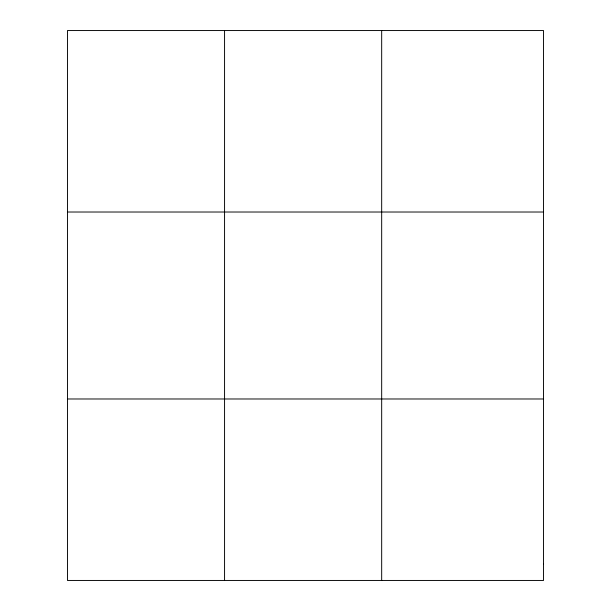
<?xml version="1.0" encoding="UTF-8"?>
<svg xmlns="http://www.w3.org/2000/svg" width="611" height="611" viewBox="0 0 611 611"><rect width="100%" height="100%" fill="white"/><g stroke="black" fill="none" stroke-linecap="round" stroke-linejoin="round"><path stroke-width="0.92" d="M224.565 580.45L224.565 30.55M381.676 580.45L381.676 30.55M67.462 212.017L543.538 212.017M67.462 398.983L543.538 398.983M543.538 563.953L543.538 580.45L67.462 580.45L67.462 30.55L543.538 30.55L543.538 563.953"/></g></svg>
